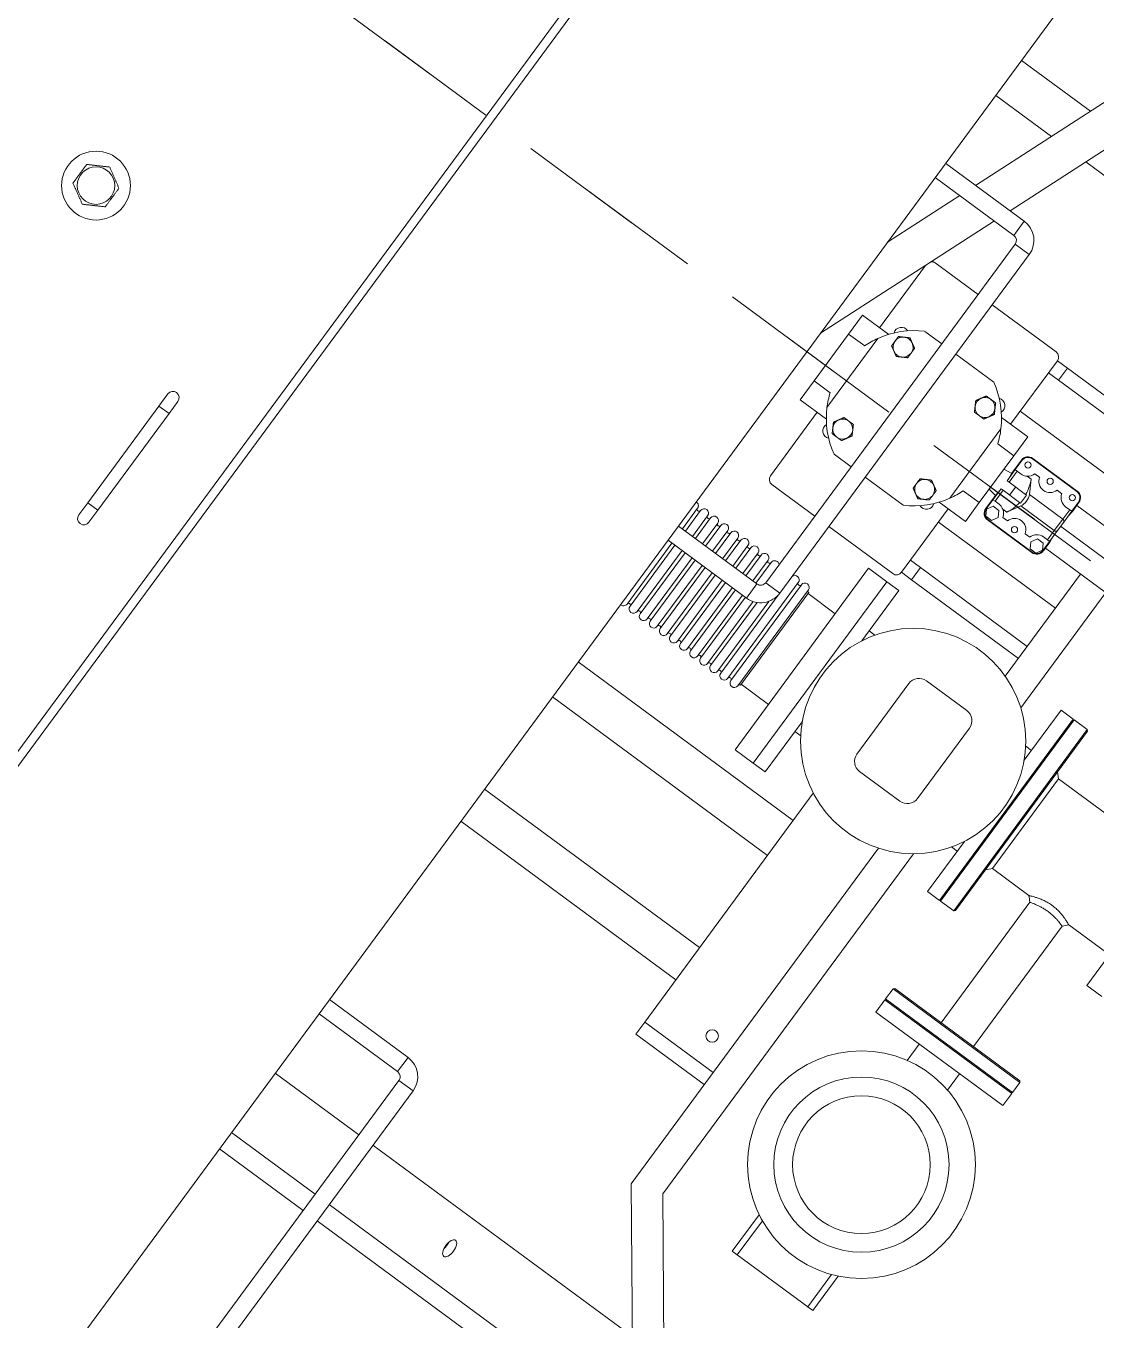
# Model space of a CAD drawing. Header units: metres. Extents: x 432095 to 435012, y 2470938 to 2473256.
# Drawn here: x 433768.536 to 433769.391, y 2471291.111 to 2471292.145 of the extents above; entities that cross this region are included whole.
import ezdxf

# ---------------------------------------------------------------- set-up
doc = ezdxf.new("R2010")
doc.units = ezdxf.units.M
doc.header["$MEASUREMENT"] = 0
for name, pattern in [('MB D$0$CHAIN', [0.3543, 0.2362, -0.0295, 0.0591, -0.0295]), ('MB D$0$DASHDOT', [1, 0.5, -0.25, 0, -0.25]), ('MB D$0$HIDDEN', [0.375, 0.25, -0.125])]:
    doc.linetypes.add(name, pattern=pattern)
doc.layers.add('cong trinh tram 110kv', color=7, linetype='Continuous', lineweight=5)
doc.layers.add('MB D$0$net dut du kien lam', color=8, linetype='MB D$0$HIDDEN', lineweight=20)

# ---------------------------------------------------------------- blocks, each defined once
blk = doc.blocks.new('MB D$0$MBA 63')
at = {"layer": 'MB D$0$net dut du kien lam', "color": 8, "linetype": 'MB D$0$DASHDOT', "ltscale": 0.5}
blk.add_line((102388.6, 36012.3), (102388.6, 25012.3), dxfattribs=at)
blk = doc.blocks.new('MB D$0$mba 1')
at = {"layer": 'cong trinh tram 110kv'}
for p, q in [((-21995.2, 7518.9), (-21995.2, 4818.9)), ((-22002.2, 4823.9), (-22002.2, 7513.9)), ((-21684.1, 7514), (-21684.1, 4823.9)), ((-21684.1, 7513.9), (-21684.1, 4823.9)), ((-21022.7, 7293.9), (-21402.7, 6787.3)), ((-21377.7, 6778.9), (-21010.2, 7268.9)), ((-21601.1, 6830.9), (-21601.1, 7166.9)), ((-21587.1, 6830.9), (-21587.1, 7166.9)), ((-21601.1, 6959.9), (-21684.1, 6959.9)), ((-21277.7, 6959.9), (-21587.1, 6959.9)), ((-21684.1, 6943.9), (-21601.1, 6943.9)), ((-21587.1, 6943.9), (-21285.2, 6943.9)), ((-21684.1, 6884.9), (-21601.1, 6884.9)), ((-21587.1, 6884.9), (-21329.5, 6884.9)), ((-21684.1, 6825.9), (-21606.1, 6825.9)), ((-21606.1, 6825.9), (-21606.1, 6811.9)), ((-21601.1, 6830.9), (-21587.1, 6830.9)), ((-21684.1, 6811.9), (-21606.1, 6811.9)), ((-21402.7, 6787.3), (-21402.7, 6454.3)), ((-21377.7, 6441.3), (-21377.7, 6778.9)), ((-21305.8, 6782.9), (-21300.8, 6782.9)), ((-21305.8, 6782.9), (-21305.8, 6746.6)), ((-21300.8, 6749), (-21300.8, 6782.9)), ((-21230.8, 6782.9), (-21300.8, 6782.9)), ((-21230.8, 6782.9), (-21225.8, 6782.9)), ((-21230.8, 6782.9), (-21230.8, 6750.8)), ((-21225.8, 6748.7), (-21225.8, 6782.9)), ((-21470.7, 6688.9), (-21402.7, 6688.9)), ((-21470.7, 6688.9), (-21470.7, 6676.9)), ((-21402.7, 6676.9), (-21470.7, 6676.9)), ((-21470.7, 6449.8), (-21470.7, 6676.9)), ((-21684.1, 6634.9), (-21470.7, 6634.9)), ((-22075.1, 6618.9), (-22075.1, 6606.9)), ((-22065.1, 6606.9), (-22065.1, 6618.9)), ((-22065.1, 6606.9), (-22075.1, 6606.9)), ((-22075.1, 6606.9), (-22075.1, 6510.9)), ((-22065.1, 6606.9), (-22065.1, 6510.9)), ((-21684.1, 6602.9), (-21470.7, 6602.9)), ((-21283.7, 6560.9), (-21283.7, 6577.2)), ((-21243.7, 6560.9), (-21243.7, 6577.2)), ((-21200.7, 6560.9), (-21326.7, 6560.9)), ((-21326.7, 6548.9), (-21326.7, 6560.9)), ((-21200.7, 6548.9), (-21200.7, 6560.9)), ((-21325.7, 6548.9), (-21326.7, 6547.9)), ((-21326.7, 6548.9), (-21200.7, 6548.9)), ((-21200.7, 6547.9), (-21326.7, 6547.9)), ((-21326.7, 6537.9), (-21326.7, 6547.9)), ((-21201.7, 6548.9), (-21200.7, 6547.9)), ((-21200.7, 6537.9), (-21200.7, 6547.9)), ((-21326.7, 6537.9), (-21200.7, 6537.9)), ((-21325.7, 6536.9), (-21326.7, 6537.9)), ((-21201.7, 6536.9), (-21325.7, 6536.9)), ((-21279.7, 6536.9), (-21279.7, 6417.3)), ((-21247.7, 6536.9), (-21247.7, 6417.3)), ((-21201.7, 6536.9), (-21200.7, 6537.9)), ((-22065.1, 6510.9), (-22075.1, 6510.9)), ((-22075.1, 6510.9), (-22075.1, 6498.9)), ((-22065.1, 6498.9), (-22065.1, 6510.9)), ((-21470.7, 6511.7), (-21684.1, 6511.5)), ((-21470.7, 6476.9), (-21684.1, 6476.7)), ((-21541.7, 6458.9), (-21541.7, 6278.9)), ((-21541.7, 6458.9), (-21523.7, 6458.9)), ((-21523.7, 6458.9), (-21523.7, 6278.9)), ((-21523.7, 6458.9), (-21511.7, 6458.9)), ((-21523.7, 6278.9), (-21523.7, 6458.9)), ((-21511.7, 6409.2), (-21511.7, 6458.9)), ((-21350.7, 6458.9), (-21350.7, 6409.2)), ((-21350.7, 6458.9), (-21338.7, 6458.9)), ((-21338.7, 6278.9), (-21338.7, 6458.9)), ((-21338.7, 6457.9), (-21337.7, 6458.9)), ((-21337.7, 6458.9), (-21337.7, 6278.9)), ((-21324.7, 6458.9), (-21337.7, 6458.9)), ((-21324.7, 6278.9), (-21324.7, 6458.9)), ((-21323.7, 6457.9), (-21324.7, 6458.9)), ((-21323.7, 6457.9), (-21323.7, 6279.9)), ((-21188.7, 6443.9), (-21203.7, 6443.9)), ((-21203.7, 6293.9), (-21203.7, 6443.9)), ((-21680.2, 6355.9), (-21680.2, 6416.4)), ((-21677.2, 6355.9), (-21677.2, 6416.4)), ((-21670.2, 6355.9), (-21670.2, 6416.4)), ((-21667.2, 6355.9), (-21667.2, 6416.4)), ((-21660.2, 6355.9), (-21660.2, 6416.4)), ((-21657.2, 6355.9), (-21657.2, 6416.4)), ((-21650.2, 6355.9), (-21650.2, 6416.4)), ((-21647.2, 6355.9), (-21647.2, 6416.4)), ((-21640.2, 6355.9), (-21640.2, 6416.4)), ((-21637.2, 6355.9), (-21637.2, 6416.4)), ((-21630.2, 6355.9), (-21630.2, 6416.4)), ((-21627.2, 6355.9), (-21627.2, 6416.4)), ((-21620.2, 6355.9), (-21620.2, 6416.4)), ((-21617.2, 6355.9), (-21617.2, 6416.4)), ((-21610.2, 6355.9), (-21610.2, 6416.4)), ((-21607.2, 6355.9), (-21607.2, 6416.4)), ((-21600.2, 6355), (-21600.2, 6416.4)), ((-21597.2, 6353.7), (-21597.2, 6416.4)), ((-21590.2, 6347.4), (-21590.2, 6416.4)), ((-21587.2, 6339.1), (-21587.2, 6416.4)), ((-21580.2, 6321.4), (-21580.2, 6416.4)), ((-21577.2, 6321.4), (-21577.2, 6416.4)), ((-21570.2, 6321.4), (-21570.2, 6416.4)), ((-21568.7, 6414.9), (-21568.7, 6322.9)), ((-21568.7, 6413.9), (-21541.7, 6413.9)), ((-21511.7, 6418.9), (-21506, 6418.9)), ((-21411.2, 6413.9), (-21451.2, 6413.9)), ((-21356.4, 6418.9), (-21350.7, 6418.9)), ((-21319.7, 6413.4), (-21323.7, 6417.4)), ((-21319.7, 6413.4), (-21283.6, 6413.4)), ((-21319.7, 6413.4), (-21319.7, 6324.4)), ((-21243.9, 6413.4), (-21207.7, 6413.4)), ((-21461.2, 6403.9), (-21461.2, 6333.9)), ((-21401.2, 6333.9), (-21401.2, 6403.9)), ((-21606.1, 6355.9), (-21684.1, 6355.9)), ((-21606.1, 6341.9), (-21606.1, 6355.9)), ((-21606.1, 6341.9), (-21684.1, 6341.9)), ((-21680.2, 6321.4), (-21680.2, 6341.9)), ((-21677.2, 6321.4), (-21677.2, 6341.9)), ((-21670.2, 6321.4), (-21670.2, 6341.9)), ((-21667.2, 6321.4), (-21667.2, 6341.9)), ((-21660.2, 6321.4), (-21660.2, 6341.9)), ((-21657.2, 6321.4), (-21657.2, 6341.9)), ((-21650.2, 6321.4), (-21650.2, 6341.9)), ((-21647.2, 6321.4), (-21647.2, 6341.9)), ((-21640.2, 6321.4), (-21640.2, 6341.9)), ((-21637.2, 6321.4), (-21637.2, 6341.9)), ((-21630.2, 6321.4), (-21630.2, 6341.9)), ((-21627.2, 6321.4), (-21627.2, 6341.9)), ((-21620.2, 6321.4), (-21620.2, 6341.9)), ((-21617.2, 6321.4), (-21617.2, 6341.9)), ((-21610.2, 6321.4), (-21610.2, 6341.9)), ((-21607.2, 6321.4), (-21607.2, 6341.9)), ((-21601.1, 6336.9), (-21587.1, 6336.9)), ((-21601.1, 6000.9), (-21601.1, 6336.9)), ((-21587.1, 6000.9), (-21587.1, 6336.9)), ((-21568.7, 6323.9), (-21541.7, 6323.9)), ((-21511.7, 6278.9), (-21511.7, 6328.7)), ((-21511.7, 6318.9), (-21506, 6318.9)), ((-21451.2, 6323.9), (-21411.2, 6323.9)), ((-21356.4, 6318.9), (-21350.7, 6318.9)), ((-21350.7, 6328.7), (-21350.7, 6278.9)), ((-21319.7, 6324.4), (-21323.7, 6320.4)), ((-21319.7, 6324.4), (-21207.7, 6324.4)), ((-21377.7, 6182.2), (-21377.7, 6296.6)), ((-21541.7, 6278.9), (-21523.7, 6278.9)), ((-21523.7, 6278.9), (-21511.7, 6278.9)), ((-21402.7, 6283.6), (-21402.7, 6182.2)), ((-21350.7, 6278.9), (-21338.7, 6278.9)), ((-21338.7, 6279.9), (-21337.7, 6278.9)), ((-21324.7, 6278.9), (-21337.7, 6278.9)), ((-21323.7, 6279.9), (-21324.7, 6278.9)), ((-21601.1, 6270.9), (-21643.7, 6270.9)), ((-21523.7, 6270.9), (-21587.1, 6270.9)), ((-21648.7, 6265.9), (-21648.7, 6202.9)), ((-21518.7, 6202.9), (-21518.7, 6265.9)), ((-21518.7, 6265.9), (-21508.7, 6265.9)), ((-21508.7, 6265.9), (-21402.7, 6265.9)), ((-21508.7, 6265.9), (-21508.7, 6253.9)), ((-21508.7, 6253.9), (-21518.7, 6253.9)), ((-21402.7, 6253.9), (-21508.7, 6253.9)), ((-21601.1, 6221.9), (-21618, 6221.9)), ((-21549.4, 6221.9), (-21587.1, 6221.9)), ((-21518.7, 6216), (-21402.7, 6216.1)), ((-21665.7, 6202.9), (-21639.7, 6202.9)), ((-21665.7, 6184.2), (-21665.7, 6202.9)), ((-21644.7, 6195.3), (-21644.7, 6126.6)), ((-21501.7, 6202.9), (-21527.7, 6202.9)), ((-21522.7, 6126.6), (-21522.7, 6195.3)), ((-21501.7, 6184.2), (-21501.7, 6202.9)), ((-21665.7, 6184.2), (-21649.7, 6184.2)), ((-21665.7, 6184.2), (-21665.7, 6137.7)), ((-21501.7, 6184.2), (-21517.7, 6184.2)), ((-21501.7, 6184.2), (-21501.7, 6137.7)), ((-21494.2, 6184.9), (-21494.7, 6184.9)), ((-21494.7, 6172), (-21494.7, 6184.9)), ((-21494.2, 6175.9), (-21494.2, 6184.9)), ((-21493.9, 6184.9), (-21491.1, 6189.9)), ((-21491.1, 6179.9), (-21493.9, 6184.9)), ((-21491.1, 6189.9), (-21485.3, 6189.9)), ((-21488.2, 6191.5), (-21444.2, 6191.5)), ((-21488.2, 6191.5), (-21488.2, 6190.9)), ((-21488.2, 6190.9), (-21444.2, 6190.9)), ((-21485.3, 6189.9), (-21482.4, 6184.9)), ((-21482.4, 6184.9), (-21485.3, 6179.9)), ((-21449.9, 6184.9), (-21447.1, 6189.9)), ((-21447.1, 6179.9), (-21449.9, 6184.9)), ((-21447.1, 6189.9), (-21441.3, 6189.9)), ((-21444.2, 6190.9), (-21444.2, 6191.5)), ((-21441.3, 6189.9), (-21438.4, 6184.9)), ((-21438.4, 6184.9), (-21441.3, 6179.9)), ((-21438.2, 6184.9), (-21438.2, 6175.9)), ((-21437.6, 6184.9), (-21438.2, 6184.9)), ((-21437.6, 6184.9), (-21437.6, 6176.2)), ((-21494.2, 6175.9), (-21492.2, 6175.9)), ((-21494.2, 6175.9), (-21494.2, 6165)), ((-21492.2, 6175.9), (-21492.2, 6165)), ((-21488.2, 6175.9), (-21492.2, 6175.9)), ((-21485.3, 6179.9), (-21491.1, 6179.9)), ((-21479.5, 6177.3), (-21483.5, 6177.3)), ((-21479.5, 6182.6), (-21474.8, 6182.6)), ((-21473.3, 6166.6), (-21479.5, 6177.3)), ((-21457.5, 6182.6), (-21452.8, 6182.6)), ((-21441.3, 6179.9), (-21447.1, 6179.9)), ((-21440.2, 6175.9), (-21444.2, 6175.9)), ((-21440.2, 6175.9), (-21438.2, 6175.9)), ((-21440.2, 6166.6), (-21440.2, 6175.9)), ((-21438.2, 6171.2), (-21437.6, 6176.2)), ((-21438.2, 6175.9), (-21438.2, 6165.2)), ((-21437.6, 6182.2), (-21238.8, 6182.2)), ((-21501.7, 6170.8), (-21494.7, 6171.9)), ((-21494.2, 6165), (-21492.2, 6165)), ((-21475.8, 6165), (-21492.2, 6165)), ((-21485.7, 6165), (-21485.7, 6156.9)), ((-21474.9, 6165), (-21475.8, 6165)), ((-21474.9, 6156.9), (-21474.9, 6165)), ((-21473.3, 6166.6), (-21440.2, 6166.6)), ((-21440.2, 6166.6), (-21440.2, 6155.3)), ((-21438.2, 6165.2), (-21438.2, 6156.7)), ((-21492.2, 6156.9), (-21494.2, 6156.9)), ((-21494.2, 6156.9), (-21494.2, 6145.9)), ((-21492.2, 6156.9), (-21475.8, 6156.9)), ((-21492.2, 6156.9), (-21492.2, 6145.9)), ((-21479.5, 6144.6), (-21473.3, 6155.3)), ((-21475.8, 6156.9), (-21474.9, 6156.9)), ((-21473.3, 6155.3), (-21440.2, 6155.3)), ((-21440.2, 6145.9), (-21440.2, 6155.3)), ((-21438.2, 6160.9), (-21238.8, 6160.9)), ((-21438.2, 6156.7), (-21438.2, 6145.9)), ((-21684.1, 6150.5), (-21625.5, 5995.9)), ((-21501.7, 6151.1), (-21494.7, 6150)), ((-21494.7, 6136.9), (-21494.7, 6149.9)), ((-21492.2, 6145.9), (-21494.2, 6145.9)), ((-21494.2, 6136.9), (-21494.2, 6145.9)), ((-21492.2, 6145.9), (-21488.2, 6145.9)), ((-21479.5, 6144.6), (-21483.5, 6144.6)), ((-21444.2, 6145.9), (-21440.2, 6145.9)), ((-21438.2, 6145.9), (-21440.2, 6145.9)), ((-21437.6, 6145.7), (-21438.2, 6150.7)), ((-21438.2, 6145.9), (-21438.2, 6136.9)), ((-21437.6, 6145.7), (-21437.6, 6136.9)), ((-21665.7, 6137.7), (-21649.7, 6137.7)), ((-21665.7, 6118.9), (-21665.7, 6137.7)), ((-21501.7, 6137.7), (-21517.7, 6137.7)), ((-21501.7, 6118.9), (-21501.7, 6137.7)), ((-21494.7, 6136.9), (-21494.2, 6136.9)), ((-21479.5, 6139.3), (-21474.8, 6139.3)), ((-21457.5, 6139.3), (-21452.8, 6139.3)), ((-21438.2, 6136.9), (-21437.6, 6136.9)), ((-21437.6, 6139.7), (-21238.8, 6139.7)), ((-21444.2, 6130.9), (-21488.2, 6130.9)), ((-21488.2, 6130.9), (-21488.2, 6130.4)), ((-21444.2, 6130.4), (-21488.2, 6130.4)), ((-21444.2, 6130.4), (-21444.2, 6130.9)), ((-21665.7, 6118.9), (-21639.7, 6118.9)), ((-21648.7, 6118.9), (-21648.7, 6057.1)), ((-21501.7, 6118.9), (-21527.7, 6118.9)), ((-21518.7, 6055.9), (-21518.7, 6118.9)), ((-21518.7, 6106), (-21402.7, 6106.1)), ((-21618, 6099.9), (-21601.1, 6099.9)), ((-21587.1, 6099.9), (-21549.4, 6099.9)), ((-21684.1, 6060.2), (-21659.7, 5995.9)), ((-21518.7, 6067.9), (-21508.7, 6067.9)), ((-21508.7, 6067.9), (-21402.7, 6067.9)), ((-21508.7, 6067.9), (-21508.7, 6055.9)), ((-21643.7, 6050.9), (-21601.1, 6050.9)), ((-21587.1, 6050.9), (-21523.7, 6050.9)), ((-21508.7, 6055.9), (-21518.7, 6055.9)), ((-21402.7, 6055.9), (-21508.7, 6055.9)), ((-21601.1, 6000.9), (-21587.1, 6000.9)), ((-21684.1, 5995.9), (-21606.1, 5995.9)), ((-21606.1, 5995.9), (-21606.1, 5981.9)), ((-21684.1, 5981.9), (-21606.1, 5981.9)), ((-21654.4, 5981.9), (-21526.9, 5645.2)), ((-21620.2, 5981.9), (-21496.9, 5656.6)), ((-21684.1, 5914.4), (-21628.9, 5914.5)), ((-21594.7, 5914.5), (-21402.7, 5914.7)), ((-21684.1, 5879.7), (-21615.7, 5879.7))]:
    blk.add_line(p, q, dxfattribs=at)
at = {"layer": 'cong trinh tram 110kv', "linetype": 'MB D$0$CHAIN', "ltscale": 21.168501}
blk.add_line((-14658, 6168.9), (-22753.2, 6168.9), dxfattribs=at)
at = {"layer": 'cong trinh tram 110kv'}
for centre, radius in [((-21263.7, 6665.9), 91), ((-21263.7, 6665.9), 70), ((-21263.7, 6665.9), 55), ((-21420.7, 6653.9), 5), ((-21431.2, 6368.9), 90), ((-22220.1, 6398.9), 27.5), ((-22220.1, 6398.9), 15), ((-21466.2, 6184.9), 2.5), ((-21488.2, 6136.9), 2.5), ((-21466.2, 6136.9), 2.5), ((-21444.2, 6136.9), 2.5)]:
    blk.add_circle(centre, radius, dxfattribs=at)
for centre, radius, start, end in [((-21606.1, 6830.9), 19, 270, 0), ((-21606.1, 6830.9), 5, 270, 0), ((-22070.1, 6618.9), 5, 0, 180), ((-22070.1, 6498.9), 5, 180, 0), ((-21683.7, 6416.4), 3.5, 0, 96.1183), ((-21678.7, 6416.4), 1.5, 180, 0), ((-21673.7, 6416.4), 3.5, 0, 180), ((-21668.7, 6416.4), 1.5, 180, 0), ((-21663.7, 6416.4), 3.5, 0, 180), ((-21658.7, 6416.4), 1.5, 180, 0), ((-21653.7, 6416.4), 3.5, 0, 180), ((-21648.7, 6416.4), 1.5, 180, 0), ((-21643.7, 6416.4), 3.5, 0, 180), ((-21638.7, 6416.4), 1.5, 180, 0), ((-21633.7, 6416.4), 3.5, 0, 180), ((-21628.7, 6416.4), 1.5, 180, 0), ((-21623.7, 6416.4), 3.5, 0, 180), ((-21618.7, 6416.4), 1.5, 180, 0), ((-21613.7, 6416.4), 3.5, 0, 180), ((-21608.7, 6416.4), 1.5, 180, 0), ((-21603.7, 6416.4), 3.5, 0, 180), ((-21598.7, 6416.4), 1.5, 180, 0), ((-21593.7, 6416.4), 3.5, 0, 180), ((-21588.7, 6416.4), 1.5, 180, 0), ((-21583.7, 6416.4), 3.5, 0, 180), ((-21578.7, 6416.4), 1.5, 180, 0), ((-21573.7, 6416.4), 3.5, 0, 180), ((-21568.7, 6416.4), 1.5, 180, 270), ((-21451.2, 6403.9), 10, 90, 180), ((-21411.2, 6403.9), 10, 0, 90), ((-21606.1, 6336.9), 19, 0, 90), ((-21606.1, 6336.9), 5, 0, 90), ((-21451.2, 6333.9), 10, 180, 270), ((-21411.2, 6333.9), 10, 270, 0), ((-21683.7, 6321.4), 3.5, 263.8817, 0), ((-21678.7, 6321.4), 1.5, 0, 180), ((-21673.7, 6321.4), 3.5, 180, 0), ((-21668.7, 6321.4), 1.5, 0, 180), ((-21663.7, 6321.4), 3.5, 180, 0), ((-21658.7, 6321.4), 1.5, 0, 180), ((-21653.7, 6321.4), 3.5, 180, 0), ((-21648.7, 6321.4), 1.5, 0, 180), ((-21643.7, 6321.4), 3.5, 180, 0), ((-21638.7, 6321.4), 1.5, 0, 180), ((-21633.7, 6321.4), 3.5, 180, 0), ((-21628.7, 6321.4), 1.5, 0, 180), ((-21623.7, 6321.4), 3.5, 180, 0), ((-21618.7, 6321.4), 1.5, 0, 180), ((-21613.7, 6321.4), 3.5, 180, 0), ((-21608.7, 6321.4), 1.5, 0, 180), ((-21603.7, 6321.4), 3.5, 180, 318.639), ((-21583.7, 6321.4), 3.5, 195.4798, 0), ((-21578.7, 6321.4), 1.5, 0, 180), ((-21573.7, 6321.4), 3.5, 180, 0), ((-21568.7, 6321.4), 1.5, 90, 180), ((-21643.7, 6265.9), 5, 90, 180), ((-21523.7, 6265.9), 5, 0, 90), ((-21583.7, 6160.9), 70, 119.3749, 150.6251), ((-21583.7, 6160.9), 70, 29.3749, 60.6251), ((-21631.4, 6208.7), 6, 67.3299, 202.6701), ((-21624.4, 6201.6), 8, 150, 210), ((-21624.4, 6201.6), 8, 90, 150), ((-21624.4, 6201.6), 8, 30, 90), ((-21624.4, 6201.6), 8, 330, 30), ((-21543.1, 6201.6), 8, 120, 180), ((-21543.1, 6201.6), 8, 60, 120), ((-21543.1, 6201.6), 8, 0, 60), ((-21536, 6208.7), 6, 337.3299, 112.6701), ((-21583.7, 6160.9), 70, 150.6251, 160.6303), ((-21624.4, 6201.6), 8, 210, 270), ((-21624.4, 6201.6), 8, 270, 330), ((-21543.1, 6201.6), 8, 180, 240), ((-21543.1, 6201.6), 8, 240, 300), ((-21543.1, 6201.6), 8, 300, 0), ((-21583.7, 6160.9), 70, 19.3697, 29.3749), ((-21488.2, 6184.9), 6.53, 90, 180), ((-21488.2, 6184.9), 6, 90, 180), ((-21444.2, 6184.9), 6.53, 0, 90), ((-21444.2, 6184.9), 6, 0, 90), ((-21488.2, 6184.9), 9, 301.2568, 344.6179), ((-21466.2, 6184.9), 9, 195.3821, 344.6179), ((-21444.2, 6184.9), 9, 195.3821, 270), ((-21488.2, 6136.9), 9, 15.3821, 58.7432), ((-21466.2, 6136.9), 9, 15.3821, 164.6179), ((-21444.2, 6136.9), 9, 90, 164.6179), ((-21583.7, 6160.9), 70, 199.3697, 209.3749), ((-21583.7, 6160.9), 70, 330.6251, 340.6303), ((-21488.2, 6136.9), 6.53, 180, 270), ((-21488.2, 6136.9), 6, 180, 270), ((-21444.2, 6136.9), 6, 270, 0), ((-21444.2, 6136.9), 6.53, 270, 0), ((-21583.7, 6160.9), 70, 209.3749, 240.6251), ((-21624.4, 6120.3), 8, 120, 180), ((-21624.4, 6120.3), 8, 60, 120), ((-21624.4, 6120.3), 8, 0, 60), ((-21543.1, 6120.3), 8, 150, 210), ((-21543.1, 6120.3), 8, 90, 150), ((-21583.7, 6160.9), 70, 299.3749, 330.6251), ((-21543.1, 6120.3), 8, 30, 90), ((-21543.1, 6120.3), 8, 330, 30), ((-21631.4, 6113.2), 6, 157.3299, 292.6701), ((-21624.4, 6120.3), 8, 180, 240), ((-21624.4, 6120.3), 8, 240, 300), ((-21624.4, 6120.3), 8, 300, 0), ((-21543.1, 6120.3), 8, 210, 270), ((-21543.1, 6120.3), 8, 270, 330), ((-21536, 6113.2), 6, 247.3299, 22.6701), ((-21643.7, 6055.9), 5, 232.4948, 270), ((-21523.7, 6055.9), 5, 270, 0), ((-21606.1, 6000.9), 19, 270, 0), ((-21606.1, 6000.9), 5, 270, 0)]:
    blk.add_arc(centre, radius, start, end, dxfattribs=at)
blk.add_ellipse((-21488.9, 6914.9), major_axis=(0, 8), ratio=0.474194, dxfattribs=at)
for centre, major_axis, ratio, start_param, end_param in [((-21495.9, 6914.9), (0, -8), 0.474194, 1.189904, 1.951689), ((-21488.9, 6160.9), (0, -23.1), 0.57735, 1.746235, 2.356194), ((-21495.3, 6160.9), (0, 12.6), 0.105104, 5.221833, 5.786868), ((-21476.6, 6160.9), (0, 8), 0.57735, 3.926991, 5.497787), ((-21440.2, 6165.2), (2, 0), 0.707107, 0, 1.570796), ((-21495.3, 6160.9), (0, 12.6), 0.105104, 3.63791, 4.202945), ((-21488.9, 6160.9), (0, -23.1), 0.57735, 0.785398, 1.395358), ((-21440.2, 6156.7), (2, 0), 0.707107, 4.712389, 6.283185)]:
    blk.add_ellipse(centre, major_axis=major_axis, ratio=ratio, start_param=start_param, end_param=end_param, dxfattribs=at)
for points, weights in [([(-22220.1, 6417.4), (-22228.1, 6412.8), (-22236.1, 6408.2)], [1.65280398304, 1.90849364905, 1.65280398304]), ([(-22204.1, 6408.2), (-22212.1, 6412.8), (-22220.1, 6417.4)], [1.65280398304, 1.90849364905, 1.65280398304]), ([(-22236.1, 6408.2), (-22236.1, 6398.9), (-22236.1, 6389.7)], [1.65280398304, 1.90849364905, 1.65280398304]), ([(-22204.1, 6389.7), (-22204.1, 6398.9), (-22204.1, 6408.2)], [1.65280398304, 1.90849364905, 1.65280398304]), ([(-22236.1, 6389.7), (-22228.1, 6385.1), (-22220.1, 6380.5)], [1.65280398304, 1.90849364905, 1.65280398304]), ([(-22220.1, 6380.5), (-22212.1, 6385.1), (-22204.1, 6389.7)], [1.65280398304, 1.90849364905, 1.65280398304]), ([(-21633.6, 6201.6), (-21632.4, 6203.7), (-21631.3, 6205.6)], [1, 1.0379548493, 1]), ([(-21631.3, 6205.6), (-21630.2, 6207.5), (-21629, 6209.6)], [1, 1.0379548493, 1]), ([(-21629, 6209.6), (-21626.5, 6209.6), (-21624.4, 6209.6)], [1, 1.0379548493, 1]), ([(-21624.4, 6209.6), (-21622.2, 6209.6), (-21619.7, 6209.6)], [1, 1.0379548493, 1]), ([(-21619.7, 6209.6), (-21618.5, 6207.5), (-21617.4, 6205.6)], [1, 1.0379548493, 1]), ([(-21617.4, 6205.6), (-21616.4, 6203.7), (-21615.1, 6201.6)], [1, 1.0379548493, 1]), ([(-21551.1, 6206.2), (-21548.9, 6207.5), (-21547.1, 6208.5)], [1, 1.0379548493, 1]), ([(-21551.1, 6201.6), (-21551.1, 6203.7), (-21551.1, 6206.2)], [1, 1.0379548493, 1]), ([(-21547.1, 6208.5), (-21545.2, 6209.6), (-21543.1, 6210.8)], [1, 1.0379548493, 1]), ([(-21543.1, 6210.8), (-21540.9, 6209.6), (-21539.1, 6208.5)], [1, 1.0379548493, 1]), ([(-21539.1, 6208.5), (-21537.2, 6207.5), (-21535.1, 6206.2)], [1, 1.0379548493, 1]), ([(-21535.1, 6206.2), (-21535.1, 6203.7), (-21535.1, 6201.6)], [1, 1.0379548493, 1]), ([(-21631.3, 6197.6), (-21632.4, 6199.5), (-21633.6, 6201.6)], [1, 1.0379548493, 1]), ([(-21629, 6193.6), (-21630.2, 6195.7), (-21631.3, 6197.6)], [1, 1.0379548493, 1]), ([(-21617.4, 6197.6), (-21618.5, 6195.7), (-21619.7, 6193.6)], [1, 1.0379548493, 1]), ([(-21615.1, 6201.6), (-21616.4, 6199.5), (-21617.4, 6197.6)], [1, 1.0379548493, 1]), ([(-21551.1, 6197), (-21551.1, 6199.5), (-21551.1, 6201.6)], [1, 1.0379548493, 1]), ([(-21547.1, 6194.7), (-21548.9, 6195.7), (-21551.1, 6197)], [1, 1.0379548493, 1]), ([(-21543.1, 6192.4), (-21545.2, 6193.6), (-21547.1, 6194.7)], [1, 1.0379548493, 1]), ([(-21539.1, 6194.7), (-21540.9, 6193.6), (-21543.1, 6192.4)], [1, 1.0379548493, 1]), ([(-21535.1, 6197), (-21537.2, 6195.7), (-21539.1, 6194.7)], [1, 1.0379548493, 1]), ([(-21535.1, 6201.6), (-21535.1, 6199.5), (-21535.1, 6197)], [1, 1.0379548493, 1]), ([(-21624.4, 6193.6), (-21626.5, 6193.6), (-21629, 6193.6)], [1, 1.0379548493, 1]), ([(-21619.7, 6193.6), (-21622.2, 6193.6), (-21624.4, 6193.6)], [1, 1.0379548493, 1]), ([(-21632.4, 6124.9), (-21630.2, 6126.1), (-21628.4, 6127.2)], [1, 1.0379548493, 1]), ([(-21632.4, 6120.3), (-21632.4, 6122.4), (-21632.4, 6124.9)], [1, 1.0379548493, 1]), ([(-21628.4, 6127.2), (-21626.5, 6128.3), (-21624.4, 6129.5)], [1, 1.0379548493, 1]), ([(-21624.4, 6129.5), (-21622.2, 6128.3), (-21620.4, 6127.2)], [1, 1.0379548493, 1]), ([(-21620.4, 6127.2), (-21618.5, 6126.1), (-21616.4, 6124.9)], [1, 1.0379548493, 1]), ([(-21616.4, 6124.9), (-21616.4, 6122.4), (-21616.4, 6120.3)], [1, 1.0379548493, 1]), ([(-21552.3, 6120.3), (-21551.1, 6122.4), (-21550, 6124.3)], [1, 1.0379548493, 1]), ([(-21550, 6124.3), (-21548.9, 6126.1), (-21547.7, 6128.3)], [1, 1.0379548493, 1]), ([(-21547.7, 6128.3), (-21545.2, 6128.3), (-21543.1, 6128.3)], [1, 1.0379548493, 1]), ([(-21543.1, 6128.3), (-21540.9, 6128.3), (-21538.4, 6128.3)], [1, 1.0379548493, 1]), ([(-21538.4, 6128.3), (-21537.2, 6126.1), (-21536.1, 6124.3)], [1, 1.0379548493, 1]), ([(-21536.1, 6124.3), (-21535.1, 6122.4), (-21533.8, 6120.3)], [1, 1.0379548493, 1]), ([(-21632.4, 6115.7), (-21632.4, 6118.1), (-21632.4, 6120.3)], [1, 1.0379548493, 1]), ([(-21628.4, 6113.4), (-21630.2, 6114.4), (-21632.4, 6115.7)], [1, 1.0379548493, 1]), ([(-21624.4, 6111.1), (-21626.5, 6112.3), (-21628.4, 6113.4)], [1, 1.0379548493, 1]), ([(-21620.4, 6113.4), (-21622.2, 6112.3), (-21624.4, 6111.1)], [1, 1.0379548493, 1]), ([(-21616.4, 6115.7), (-21618.5, 6114.4), (-21620.4, 6113.4)], [1, 1.0379548493, 1]), ([(-21616.4, 6120.3), (-21616.4, 6118.1), (-21616.4, 6115.7)], [1, 1.0379548493, 1]), ([(-21550, 6116.3), (-21551.1, 6118.1), (-21552.3, 6120.3)], [1, 1.0379548493, 1]), ([(-21547.7, 6112.3), (-21548.9, 6114.4), (-21550, 6116.3)], [1, 1.0379548493, 1]), ([(-21543.1, 6112.3), (-21545.2, 6112.3), (-21547.7, 6112.3)], [1, 1.0379548493, 1]), ([(-21538.4, 6112.3), (-21540.9, 6112.3), (-21543.1, 6112.3)], [1, 1.0379548493, 1]), ([(-21536.1, 6116.3), (-21537.2, 6114.4), (-21538.4, 6112.3)], [1, 1.0379548493, 1]), ([(-21533.8, 6120.3), (-21535.1, 6118.1), (-21536.1, 6116.3)], [1, 1.0379548493, 1])]:
    blk.add_rational_spline(points, weights, degree=2, dxfattribs=at)
for points in [[(-21283.6, 6413.4), (-21282.3, 6414.7), (-21281, 6416), (-21279.7, 6417.3)], [(-21247.7, 6417.3), (-21246.4, 6416), (-21245.1, 6414.7), (-21243.9, 6413.4)]]:
    blk.add_open_spline(points, degree=3, dxfattribs=at)
for points, knots in [([(-21283.6, 6413.4), (-21283.6, 6413.4), (-21283.4, 6413.4), (-21282.9, 6413.2), (-21282.5, 6413), (-21281.5, 6412.6), (-21280.9, 6412.3), (-21279.4, 6411.8), (-21278.6, 6411.5), (-21276.9, 6410.9), (-21275.9, 6410.6), (-21273.7, 6410), (-21272.6, 6409.7), (-21270.1, 6409.3), (-21268.9, 6409.1), (-21266.3, 6408.8), (-21265, 6408.8), (-21262.4, 6408.8), (-21261.1, 6408.8), (-21258.6, 6409.1), (-21257.3, 6409.3), (-21254.8, 6409.7), (-21253.7, 6410), (-21251.5, 6410.6), (-21250.5, 6410.9), (-21248.8, 6411.5), (-21248, 6411.8), (-21246.5, 6412.3), (-21245.9, 6412.6), (-21244.9, 6413), (-21244.5, 6413.2), (-21244, 6413.4), (-21243.9, 6413.4), (-21243.9, 6413.4)], [3.039158, 3.039158, 3.039158, 3.039158, 3.418742, 3.418742, 3.798327, 3.798327, 4.177911, 4.177911, 4.557495, 4.557495, 4.9377, 4.9377, 5.317906, 5.317906, 5.698111, 5.698111, 6.078316, 6.078316, 6.458522, 6.458522, 6.838727, 6.838727, 7.218933, 7.218933, 7.599138, 7.599138, 7.978722, 7.978722, 8.358306, 8.358306, 8.737891, 8.737891, 9.117475, 9.117475, 9.117475, 9.117475]), ([(-21279.7, 6417.3), (-21279.7, 6417.3), (-21279.6, 6417.3), (-21279.2, 6417.2), (-21278.9, 6417.1), (-21278.1, 6416.8), (-21277.6, 6416.7), (-21276.4, 6416.3), (-21275.7, 6416.2), (-21274.3, 6415.8), (-21273.5, 6415.7), (-21271.8, 6415.3), (-21270.8, 6415.2), (-21268.9, 6414.9), (-21267.8, 6414.8), (-21265.8, 6414.7), (-21264.7, 6414.6), (-21262.7, 6414.6), (-21261.7, 6414.7), (-21259.6, 6414.8), (-21258.5, 6414.9), (-21256.6, 6415.2), (-21255.6, 6415.3), (-21253.9, 6415.7), (-21253.1, 6415.8), (-21251.7, 6416.2), (-21251, 6416.3), (-21249.9, 6416.7), (-21249.3, 6416.8), (-21248.5, 6417.1), (-21248.2, 6417.2), (-21247.8, 6417.3), (-21247.7, 6417.3), (-21247.7, 6417.3)], [-7.292084, -7.292084, -7.292084, -7.292084, -6.988316, -6.988316, -6.684547, -6.684547, -6.380778, -6.380778, -6.077009, -6.077009, -5.773104, -5.773104, -5.4692, -5.4692, -5.165295, -5.165295, -4.86139, -4.86139, -4.557485, -4.557485, -4.25358, -4.25358, -3.949675, -3.949675, -3.64577, -3.64577, -3.342001, -3.342001, -3.038232, -3.038232, -2.734464, -2.734464, -2.430695, -2.430695, -2.430695, -2.430695]), ([(-21483.5, 6177.3), (-21484, 6176.9), (-21484.6, 6176.6), (-21486.2, 6176.1), (-21487.2, 6175.9), (-21488.2, 6175.9)], [2.2714771, 2.2714771, 2.2714771, 2.2714771, 2.4751667, 2.4751667, 2.7601085, 2.7601085, 2.7601085, 2.7601085]), ([(-21488.2, 6145.9), (-21487.5, 6145.9), (-21486.9, 6145.9), (-21485.6, 6145.6), (-21485, 6145.4), (-21484.1, 6145), (-21483.8, 6144.8), (-21483.5, 6144.6)], [0, 0, 0, 0, 0.1940055, 0.1940055, 0.3880109, 0.3880109, 0.4989831, 0.4989831, 0.4989831, 0.4989831])]:
    blk.add_open_spline(points, degree=3, knots=knots, dxfattribs=at)

msp = doc.modelspace()

# ---------------------------------------------------------------- block references
at = {"layer": 'cong trinh tram 110kv', "yscale": 0.00100000003283925, "zscale": 0.001}
for name, p, xscale, rotation in [('MB D$0$MBA 63', (433808.3774, 2471390.1698), 0.001000000045165598, 233.6153637256497), ('MB D$0$mba 1', (433790.2762, 2471283.9879), -0.001000000032834317, 143.6153590623919)]:
    msp.add_blockref(name, p, dxfattribs=dict(at, xscale=xscale, rotation=rotation))

doc.saveas('drawing.dxf')
